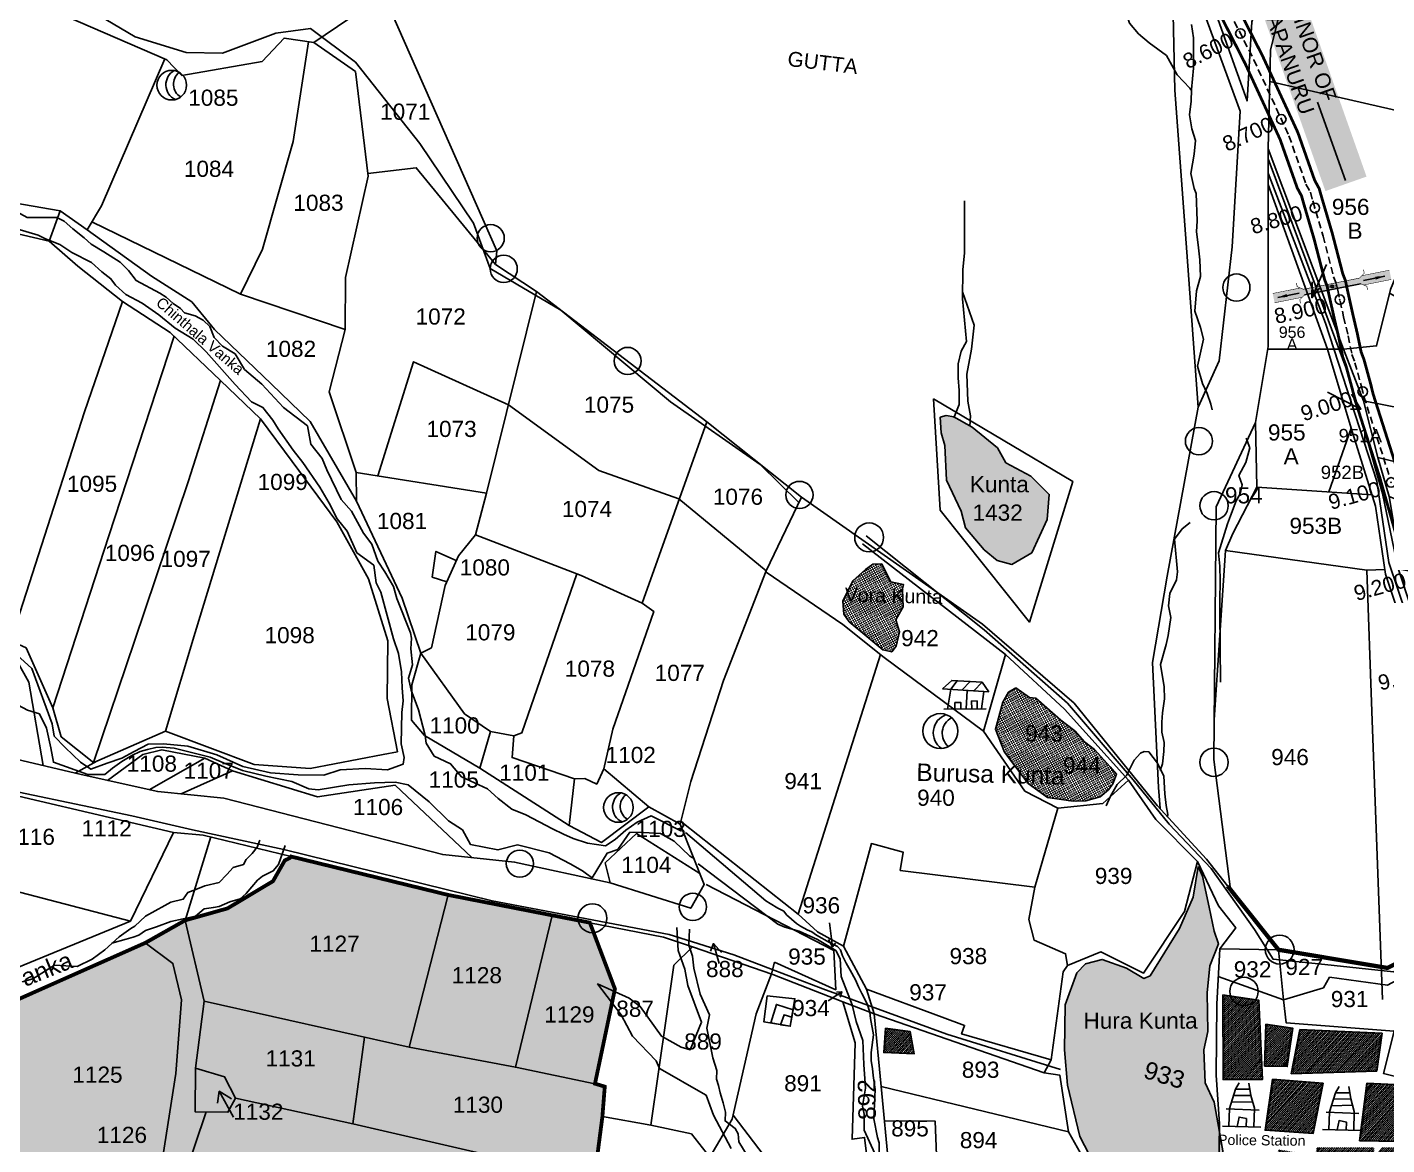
# Model space of a CAD drawing. Header units: millimetres. Extents: x 191342 to 235284, y 1600297 to 1616674.
# Drawn here: x 196404 to 197835, y 1608904 to 1610080 of the extents above; entities that cross this region are included whole.
import ezdxf
from ezdxf.enums import TextEntityAlignment as Align

# ---------------------------------------------------------------- set-up
doc = ezdxf.new("R2010")
doc.units = ezdxf.units.MM
doc.header["$LTSCALE"] = 15
doc.header["$PDMODE"] = 32
doc.header["$PDSIZE"] = 10
doc.linetypes.add('ACAD_ISO02W100', pattern=[15, 12, -3])
doc.linetypes.add('HIDDEN2', pattern=[0.1875, 0.125, -0.0625])
for name, color, linetype in [('BOUNDRY STONES', 240, 'Continuous'), ('CANAL1', 7, 'Continuous'), ('CS', 134, 'Continuous'), ('CSMark', 72, 'Continuous'), ('PAPER SIZE', 5, 'Continuous'), ('PLOTS', 7, 'Continuous'), ('PLOTS NO', 7, 'Continuous'), ('REMARK', 6, 'Continuous'), ('ROADS', 1, 'Continuous'), ('STREAMS', 4, 'Continuous'), ('STRUCTURE', 5, 'Continuous'), ('VILLAGE', 7, 'Continuous'), ('VILLAGE BOUNDRY', 5, 'Continuous'), ('wells', 7, 'Continuous'), ('WUA-10', 3, 'Continuous')]:
    doc.layers.add(name, color=color, linetype=linetype)
doc.styles.add('FONT2', font='Times New Roman')
doc.styles.get("Standard").update_dxf_attribs({"font": 'arial.ttf'})
doc.dimstyles.get("Standard").update_dxf_attribs({"dimtxt": 0.18, "dimasz": 0.18, "dimexe": 0.18, "dimexo": 0.0625, "dimgap": 0.09, "dimtad": 0, "dimtih": 1, "dimtoh": 1, "dimdec": 4, "dimzin": 0, "dimdsep": 46, "dimtxsty": 'Standard', "dimcen": 0.09, "dimadec": 0, "dimazin": 0, "dimtfac": 1, "dimtdec": 4, "dimtofl": 0, "dimtmove": 0, "dimatfit": 3, "dimfxl": 1, "dimtolj": 1, "dimtzin": 0, "dimarcsym": 0})
pattern_1 = [(343.3208545, (164753.1888, 1614645.4132), (1.93538719, 1.04300749), [1.55460416, -1.55460416])]
pattern_2 = [(47.627391, (153890.0272, 1592848.3399), (-1.09018614, 0.99452142), [])]

# ---------------------------------------------------------------- blocks, each defined once
blk = doc.blocks.new('SLB')
at = {"layer": 'STRUCTURE'}
h = blk.add_hatch(dxfattribs=at)
h.set_pattern_fill('DOTS', color=6, scale=20, angle=320.3722, style=0)
h.set_pattern_definition([(320.372247934, (-159.4327, -72.9564), (1.2786241598, 0.5641323054), [0, -1.25])])
h.paths.add_polyline_path([(769699.5, 1706871.1), (769699.5, 1706861.1), (769729.1, 1706861.1), (769732.1, 1706863.1), (769792.1, 1706863.1), (769795.1, 1706861.1), (769824.7, 1706861.1), (769824.7, 1706871.1), (769795.1, 1706871.1), (769792.1, 1706869.1), (769732.1, 1706869.1), (769729.1, 1706871.1)])
at = {"layer": 'STRUCTURE', "color": 6, "const_width": 0.628}
for points in [[(769726.1, 1706877.1), (769726.1, 1706873.1), (769732.1, 1706869.1), (769792.1, 1706869.1), (769798.1, 1706873.1), (769798.1, 1706877.1)], [(769726.1, 1706855.1), (769726.1, 1706859.1), (769732.1, 1706863.1), (769792.1, 1706863.1), (769798.1, 1706859.1), (769798.1, 1706855.1)]]:
    blk.add_lwpolyline(points, dxfattribs=at)
at = {"layer": 'STRUCTURE', "color": 6, "linetype": 'ACAD_ISO02W100', "ltscale": 0.5, "const_width": 0.5}
for points in [[(769699.5, 1706871.1), (769729.1, 1706871.1)], [(769699.5, 1706861.1), (769729.1, 1706861.1)], [(769795.1, 1706871.1), (769824.7, 1706871.1)], [(769795.1, 1706861.1), (769824.7, 1706861.1)]]:
    blk.add_lwpolyline(points, dxfattribs=at)
at = {"layer": 'STRUCTURE', "color": 6}
blk.add_lwpolyline([(769732.1, 1706863.1), (769792.1, 1706863.1)], dxfattribs=at)
blk.add_lwpolyline([(769732.1, 1706863.1), (769792.1, 1706863.1)], dxfattribs=at)
at = {"layer": 'STRUCTURE', "color": 0}
blk.add_circle((769762.1, 1706866.1), 1.24, dxfattribs=at)
for points in [[(769703.8, 1706866), (769726.7, 1706866)], [(769818.6, 1706865.8), (769795.7, 1706865.8)]]:
    blk.add_leader(points, dimstyle='Standard', override={"dimasz": 10, "dimgap": 0.09, "dimtad": 0}, dxfattribs=at)

msp = doc.modelspace()

# ---------------------------------------------------------------- hatches: boundary and pattern name
at = {"layer": 'PLOTS NO', "true_color": 0x58ba48}
h = msp.add_hatch(dxfattribs=at)
h.set_pattern_fill('ANSI31', color=85)
h.set_pattern_definition([(45, (0, 0), (-0.088388347648, 0.088388347648), [])])
h.paths.add_polyline_path([(194873.1, 1608198.9), (194941.2, 1608429.2), (195009.1, 1608447.1), (195040.6, 1608472.2), (195097.8, 1608547.1), (195166, 1608588), (195325.9, 1608627.5), (195379.8, 1608652.8), (195387.5, 1608653.6), (195468.5, 1608657), (195489, 1608662.4), (195496.8, 1608681.6), (195558.8, 1608682.9), (195581.3, 1608709.6), (195622.9, 1608710.1), (195676.1, 1608702.7), (195727.4, 1608680.7), (195751.7, 1608676.9), (195766.7, 1608736.4), (195832.4, 1608727.1), (195861.7, 1608861.3), (195987.4, 1608881.3), (196073.1, 1608923.4), (196102.7, 1608923.1), (196183.5, 1608970.5), (196188.3, 1608980.3), (196280.9, 1609013.8), (196373.5, 1609047.2), (196451, 1609081.7), (196528.5, 1609116.1), (196570.4, 1609139.8), (196615, 1609152.4), (196662.8, 1609181), (196675.3, 1609202.9), (196680.7, 1609205.5), (196681.8, 1609207), (196847, 1609166.6), (196956.7, 1609145.1), (196996.2, 1609137.4), (197022.6, 1609067.6), (197012.1, 1609017.7), (197001.6, 1608967.9), (197011.9, 1608964.8), (197009.4, 1608933.2), (197000.8, 1608866.9), (196988, 1608768.4), (196986.9, 1608733.5), (196986.1, 1608710.9), (196963.5, 1608620.8), (196958.1, 1608599.6), (196899.8, 1608609.7), (196785.5, 1608629.4), (196768.5, 1608632.9), (196559.4, 1608675.4), (196515.4, 1608684.3), (196451, 1608593.2), (196432.7, 1608602), (196267.6, 1608643.4), (196244.3, 1608649.8), (196128, 1608678.8), (196107.4, 1608672.8), (196073.7, 1608670.5), (196051.7, 1608668.3), (195992.5, 1608668.3), (195928.8, 1608658), (195887, 1608605.8), (195871.7, 1608579.8), (195832.7, 1608575.3), (195822.8, 1608578), (195797.7, 1608492.4), (195785.8, 1608439.5), (195691.8, 1608460.1), (195684.4, 1608432.8), (195687.5, 1608426.7), (195698.3, 1608424.2), (195790.7, 1608402.6), (195813, 1608397.4), (195886.1, 1608379), (195937, 1608366.2), (195969, 1608357.6), (196050, 1608336), (196163, 1608305.8), (196220.3, 1608289.8), (196246.8, 1608416.2), (196317.9, 1608406), (196381, 1608395.2), (196484.2, 1608375.3), (196529.1, 1608366.8), (196720, 1608330.9), (196735, 1608320.1), (196663.8, 1608260.9), (196601, 1608217.9), (196556.8, 1608192.6), (196476.6, 1608178.2), (196439.4, 1608175.1), (196346.7, 1608110.6), (196277.5, 1608054.9), (196254.1, 1608030.6), (196196.1, 1608005), (196128.3, 1607974.1), (196105.2, 1607942.6), (195990.4, 1607871.9), (195909.9, 1607827.9), (195778.6, 1607741.5), (195689.4, 1607694.1), (195586.3, 1607640.1), (195545.1, 1607619), (195539.7, 1607651.4), (195445.1, 1607678.2), (195438.6, 1607658.7), (195426.5, 1607661.7), (195451.7, 1607808), (195368.1, 1607831.7), (195352.2, 1607806.5), (195300.1, 1607826.1), (195249.5, 1607841.9), (195318.5, 1608081.7), (195300.6, 1608086.5), (195254.6, 1608099.1), (195247.5, 1608100.8), (195186.9, 1608113.1), (195153.7, 1608121.9), (195046.2, 1608152.7), (194947.6, 1608179.9), (194932.7, 1608183.5), (194902.6, 1608191.6)])
at = {"layer": 'VILLAGE'}
h = msp.add_hatch(dxfattribs=at)
h.set_pattern_fill('ANSI31', color=30, scale=11.805297, angle=2.6274)
h.set_pattern_definition(pattern_2)
h.paths.add_polyline_path([(197717.2, 1608778.7), (197778.5, 1608777.5), (197782.5, 1608759.6), (197779.8, 1608744.3), (197747.3, 1608750.3), (197740.4, 1608725.5), (197723.1, 1608727), (197724, 1608737.1), (197697, 1608745), (197693.5, 1608746.6), (197696.2, 1608756.5), (197712.8, 1608755.4)])
h.paths.add_polyline_path([(197725.7, 1608835.5), (197779.6, 1608830.7), (197779.2, 1608784.8), (197718.6, 1608785.3)])
h.paths.add_polyline_path([(197788, 1608781.2), (197821.5, 1608778.2), (197821.3, 1608900.9), (197760.6, 1608900.7), (197759.6, 1608852.9), (197793, 1608852.3), (197792.5, 1608827.2)])
h.paths.add_polyline_path([(197828, 1608854.9), (197888.2, 1608855.8), (197890.8, 1608802.8), (197910.2, 1608799.9), (197907.8, 1608769.8), (197830.5, 1608776.1), (197828.7, 1608828.4)])
h.paths.add_polyline_path([(197816.7, 1608685.4), (197864, 1608669), (197907, 1608665.9), (197910.2, 1608680.3), (197877.9, 1608685.7), (197880.5, 1608708), (197825.2, 1608718.9)])
h.paths.add_polyline_path([(197894.7, 1608729.4), (197951.8, 1608716.2), (197939.3, 1608701.1), (197888.7, 1608710)])
h.paths.add_polyline_path([(197826.3, 1608772.4), (197818.1, 1608732.2), (197875.9, 1608721.6), (197880.5, 1608735.9), (197895.5, 1608741), (197897.4, 1608735.5), (197907.4, 1608734.7), (197909.7, 1608763.1)])
h.paths.add_polyline_path([(197787.2, 1608744), (197815.2, 1608738.7), (197822.3, 1608771.2), (197792.3, 1608774.8)])
h.paths.add_polyline_path([(197787.9, 1608738.5), (197818.8, 1608728.6), (197807.7, 1608695.3), (197779.9, 1608704.1)])
h.paths.add_polyline_path([(197682.9, 1608840.9), (197673.3, 1608808), (197685.1, 1608804.7), (197676.5, 1608772.6), (197702.2, 1608764.9), (197716.5, 1608838.3)])
h.paths.add_polyline_path([(197719.5, 1608856.5), (197753.7, 1608850.7), (197753.5, 1608893.1), (197720.7, 1608898.5)])
h.paths.add_polyline_path([(197714.3, 1608972.6), (197767.6, 1608968.4), (197757.1, 1608915.4), (197706.5, 1608918.9)])
h.paths.add_polyline_path([(197829.1, 1608900.9), (197889.1, 1608900.1), (197890.8, 1608862.7), (197831.9, 1608862.7), (197825.9, 1608897.6)])
h.paths.add_polyline_path([(197878.2, 1608955.1), (197908.7, 1608952.7), (197904.9, 1608936.7), (197931.4, 1608918.6), (197944.6, 1608909.5), (197944.1, 1608859.5), (197901.8, 1608861), (197901.7, 1608874.7), (197896.1, 1608886.9), (197894.8, 1608909.2), (197876.4, 1608904.5)])
h.paths.add_polyline_path([(197813.5, 1608968.6), (197872.6, 1608965.7), (197867.1, 1608906.6), (197805.9, 1608907.9)])
h.paths.add_polyline_path([(197743.3, 1609025.1), (197829.7, 1609021), (197824, 1608981.2), (197734.1, 1608978.3)])
h.paths.add_polyline_path([(197707.2, 1609030.7), (197735.6, 1609026.5), (197729.9, 1608985.9), (197706.1, 1608986.5)])
h.paths.add_polyline_path([(197662.1, 1609061.5), (197700, 1609055.8), (197703.8, 1608972.3), (197662.4, 1608972.2)])
h = msp.add_hatch(dxfattribs=at)
h.set_pattern_fill('ANSI31', color=30, scale=11.805297, angle=2.6274)
h.set_pattern_definition(pattern_2)
h.paths.add_polyline_path([(197307.2, 1609026.3), (197333.2, 1609022.8), (197337.3, 1608999.3), (197305.4, 1609000.6)])
at = {"layer": 'wells'}
h = msp.add_hatch(dxfattribs=at)
h.set_pattern_fill('DASH', color=4, scale=10.562849, angle=-6.7368)
h.set_pattern_definition([(353.2632423, (165077.4911, 1611703.874), (1.466128014, 1.156351674), [1.32035612, -1.32035612])])
h.paths.add_polyline_path([(197379.2, 1609669.7), (197398.4, 1609658.8), (197424.9, 1609637), (197433.8, 1609621.4), (197460.2, 1609607.2), (197479.5, 1609588.1), (197477.4, 1609561.7), (197461.1, 1609526.6), (197440.3, 1609514.5), (197424.8, 1609518.7), (197411.2, 1609529.7), (197391.4, 1609552.8), (197386.9, 1609570.6), (197371.3, 1609603), (197369.8, 1609639.5), (197365.8, 1609653.1), (197364.9, 1609669.4), (197371, 1609671.1)])
h = msp.add_hatch(dxfattribs=at)
h.set_pattern_fill('DASH', color=4, scale=12.436833, angle=-16.6791)
h.set_pattern_definition(pattern_1)
h.paths.add_polyline_path([(197303.3, 1609515.1), (197307.7, 1609506.3), (197312.8, 1609496), (197326.2, 1609493.2), (197325.2, 1609488.6), (197325.6, 1609478.4), (197325.9, 1609469.9), (197319.9, 1609459.3), (197318, 1609456), (197322, 1609443.5), (197318.4, 1609428.4), (197313.8, 1609422.3), (197304.5, 1609424.6), (197287.6, 1609438.6), (197268.9, 1609454.1), (197263.5, 1609462.2), (197262.5, 1609475.9), (197273, 1609497.3), (197286.2, 1609509.1), (197294, 1609514.7)])
h = msp.add_hatch(dxfattribs=at)
h.set_pattern_fill('DASH', color=4, scale=12.436833, angle=-16.6791)
h.set_pattern_definition(pattern_1)
h.paths.add_polyline_path([(197444.3, 1609384.7), (197458.6, 1609374.4), (197465.4, 1609373.7), (197476.9, 1609363.5), (197491.6, 1609350.4), (197506.3, 1609339.2), (197516.5, 1609327.8), (197527, 1609319.7), (197543.7, 1609301.3), (197550.1, 1609293.8), (197546.5, 1609283.4), (197541.8, 1609277.1), (197532.9, 1609269.9), (197518.1, 1609265.7), (197504.5, 1609265.1), (197487.5, 1609267.6), (197477.8, 1609269.1), (197457.3, 1609283.9), (197442.2, 1609303.9), (197432.4, 1609316.8), (197422.9, 1609341.2), (197430.6, 1609369.4), (197436.8, 1609380)])
h = msp.add_hatch(dxfattribs=at)
h.set_pattern_fill('DASH', color=4, scale=12.436833, angle=-16.6791)
h.set_pattern_definition(pattern_1)
h.paths.add_polyline_path([(197636.3, 1609196.6), (197640.7, 1609186.4), (197647.7, 1609153.8), (197653.1, 1609128.5), (197657.5, 1609115.2), (197648.4, 1609092.1), (197645.7, 1609063.7), (197646.2, 1609022.8), (197642.3, 1609003.4), (197643.6, 1608968.9), (197652.9, 1608948.5), (197664.1, 1608885.3), (197667.4, 1608866.4), (197646.6, 1608854.4), (197610.6, 1608859.3), (197558.7, 1608866.4), (197530.9, 1608875.2), (197511.6, 1608912.3), (197498.7, 1608966.3), (197495.7, 1609003.4), (197496.4, 1609051), (197508.6, 1609084.5), (197517.7, 1609093.9), (197535.2, 1609098.7), (197560.9, 1609089.5), (197579.1, 1609078.7), (197585.5, 1609081.4), (197616.7, 1609131.2), (197631, 1609164.3)])

# ---------------------------------------------------------------- linework, layer by layer
at = {"layer": 'BOUNDRY STONES', "color": 1}
for centre, radius in [((196891.9, 1609857.8), 14.3), ((196905.6, 1609825.6), 14.3), ((197676.4, 1609805.9), 14.3), ((197036, 1609728.6), 14.3), ((197637, 1609644.2), 14.3), ((197216.7, 1609587.6), 14.3), ((197652.9, 1609576.2), 14.9), ((197290, 1609542.9), 15.2), ((197652.8, 1609306.2), 14.9), ((196922.6, 1609199.5), 14.3), ((197104.6, 1609154), 14.3), ((196998.9, 1609142), 15.2), ((197721.9, 1609109), 15.2), ((197684.4, 1609065), 14.9)]:
    msp.add_circle(centre, radius, dxfattribs=at)
at = {"layer": 'CANAL1', "color": 200, "const_width": 3}
for points in [[(197672.9, 1610110.4), (197703.7, 1610050.1), (197741, 1609969.2), (197758.7, 1609918.8), (197763.5, 1609910), (197766.4, 1609899.8), (197777.3, 1609862.8), (197788.3, 1609820.4), (197791.1, 1609813.2), (197792.8, 1609805.1), (197799, 1609777.2), (197803.7, 1609757.1), (197807.6, 1609738.1), (197810.7, 1609729.8), (197817.7, 1609704.2), (197820.2, 1609693.9), (197846.3, 1609611.9)], [(197654.9, 1610101.8), (197685.7, 1610041.4), (197722.4, 1609961.7), (197740.4, 1609910.7), (197744.9, 1609902.4), (197747.2, 1609894.2), (197758, 1609857.4), (197769.2, 1609814.2), (197771.8, 1609807.5), (197773.2, 1609800.9), (197779.5, 1609772.7), (197784.2, 1609752.8), (197788.3, 1609732.5), (197791.6, 1609723.7), (197798.3, 1609699.2), (197800.9, 1609688.5), (197827.2, 1609606.1), (197849.5, 1609527.4)]]:
    msp.add_lwpolyline(points, dxfattribs=at)
at = {"layer": 'CANAL1', "color": 1, "linetype": 'HIDDEN2', "ltscale": 4}
msp.add_lwpolyline([(197663.9, 1610106.1), (197694.7, 1610045.7), (197731.7, 1609965.5), (197749.6, 1609914.8), (197754.2, 1609906.2), (197756.8, 1609897), (197767.7, 1609860.1), (197778.7, 1609817.3), (197781.5, 1609810.3), (197783, 1609803), (197789.2, 1609775), (197793.9, 1609755), (197798, 1609735.3), (197801.1, 1609726.8), (197808, 1609701.7), (197810.5, 1609691.2), (197836.8, 1609609)], dxfattribs=at)
at = {"layer": 'CS', "color": 2}
for p in [(197680.6, 1610073.3), (197723.6, 1609983), (197758.9, 1609889.7), (197785.2, 1609793.2), (197809.3, 1609696.3), (197839.1, 1609600.8)]:
    msp.add_point(p, dxfattribs=at)
at = {"layer": 'PLOTS'}
for points in [[(197670.3, 1609172.4), (197652.6, 1609309.1), (197655, 1609575.2), (197696.5, 1609664), (197709.7, 1609743.7), (197709.8, 1609951.9), (197712.3, 1610055.6), (197738.6, 1610162.9), (197754.9, 1610215.9), (197796.4, 1610326.8), (197829.5, 1610407.9), (197878.9, 1610498.1), (197927.1, 1610594.2)], [(196330, 1610219.9), (196385.3, 1610170.4), (196444.8, 1610091.4), (196551.1, 1610045.6), (196566.9, 1610029.2), (196651.3, 1610043.9), (196674.6, 1610068.5), (196705.7, 1610063.8), (196779.3, 1610114), (196763, 1610234.3), (196774.8, 1610384.6)], [(196779.3, 1610114), (196898.2, 1609844.5), (196897.1, 1609830.2), (196813.5, 1609932), (196762.6, 1609925.8)], [(196472.2, 1609874.9), (196628.7, 1609799), (196651.7, 1609846.4), (196684, 1609959.5), (196700.1, 1610064.6)], [(196705.7, 1610063.8), (196749.5, 1610033.2), (196762.9, 1609923.2), (196739.3, 1609816.3), (196738.9, 1609761.9), (196628.7, 1609799)], [(196439, 1609886.8), (196467.3, 1609866.5), (196482.3, 1609892), (196548.9, 1610046.5)], [(197711.5, 1610022.8), (197910.9, 1609977.1), (197902.3, 1609959.4), (197838.5, 1609803.7), (197823.9, 1609744.4), (197789, 1609741), (197709.8, 1609951.9)], [(196200.6, 1609968.6), (196277, 1609944.2), (196314.9, 1609908.1), (196439, 1609886.8), (196427.5, 1609854.8), (196356.7, 1609871.3), (196299.6, 1609874.8), (196153.4, 1609917.2), (196037.2, 1609978.4)], [(197709.8, 1609914.2), (197772.3, 1609741.2), (197789, 1609741)], [(196467.3, 1609866.5), (196535.2, 1609817.9), (196577.6, 1609790.8), (196601.4, 1609761.8), (196661, 1609704.5), (196702, 1609665), (196750.8, 1609581.2), (196798.7, 1609478.8), (196818.4, 1609420.9), (196809, 1609387.7), (196808.4, 1609350.5), (196822.2, 1609334.5), (196880.6, 1609300.1), (196974.4, 1609239.5), (197008.6, 1609221.8), (197058.4, 1609259.2), (197091.2, 1609241.1)], [(196454.9, 1609294.8), (196477.6, 1609307.3), (196549.9, 1609339), (196642.9, 1609304), (196701.9, 1609299.5), (196778.9, 1609314.4), (196793.8, 1609317.3), (196782.9, 1609373.5), (196783.5, 1609434.2), (196763.3, 1609499.2), (196730, 1609559.3), (196683.1, 1609622.7), (196649.8, 1609667.8), (196607.6, 1609708), (196554.8, 1609758.5), (196504.7, 1609791.3), (196457.7, 1609828.4), (196427.5, 1609854.8)], [(196897.1, 1609830.2), (196940.2, 1609801.7), (197119.4, 1609664.5), (197218.7, 1609585.3)], [(196750.2, 1609611.3), (196887.6, 1609589.3), (196940.2, 1609801.7)], [(197789, 1609741), (197810.2, 1609686.6), (197997.4, 1609649.9), (198005.4, 1609695.6), (197952.9, 1609717.1), (197954.1, 1609735.2), (197837.6, 1609800.1)], [(196387, 1609434.2), (196464.4, 1609675), (196504.7, 1609791.3)], [(196558.8, 1609754.7), (196490, 1609544.5), (196431.1, 1609363.5)], [(196750.8, 1609581.2), (196750.2, 1609611.3), (196722, 1609696.2), (196738.9, 1609761.9)], [(197709.7, 1609741), (197772.3, 1609741.2)], [(197772.3, 1609741.2), (197797.1, 1609657.8), (197822.7, 1609575.7), (197833.3, 1609504.2), (197875.5, 1609378.5), (197929.9, 1609216.6), (197964.1, 1609136.8)], [(196773.2, 1609607.6), (196810.6, 1609727.7), (196910.6, 1609682.4), (197005.8, 1609613.3), (197089.8, 1609583.6), (197181.6, 1609507.6)], [(196474.1, 1609305.8), (196517.2, 1609433.8), (196573.6, 1609601.5), (196607.6, 1609708)], [(197357.9, 1609688.8), (197504.2, 1609601.8), (197458.9, 1609453.7), (197364.8, 1609571.4), (197357.9, 1609688.8)], [(197810.2, 1609686.6), (197825.3, 1609627), (197984, 1609588.4)], [(196649.8, 1609667.8), (196581, 1609442.9), (196549.9, 1609339)], [(197119.4, 1609664.5), (197051.2, 1609473.7), (196987, 1609502.8), (196876, 1609545.6), (196887.6, 1609589.3)], [(197664.8, 1609529.1), (197672.8, 1609547.1), (197697.8, 1609595.9), (197696.5, 1609664)], [(197773.8, 1609590.7), (197797.1, 1609657.8)], [(197825.3, 1609627), (197837, 1609585.8), (197845.8, 1609582.3), (197843.9, 1609569.7), (197978.6, 1609542.8), (197961.6, 1609491.3), (197932.1, 1609493.5), (197850.1, 1609509), (197837, 1609585.8)], [(196421, 1609302.8), (196405.9, 1609390.7), (196394, 1609412), (196340.2, 1609437.8), (196301.4, 1609491.3), (196262.6, 1609517.7), (196260.4, 1609531.9), (196234.6, 1609540), (196219.8, 1609531.2), (196167.9, 1609565.6), (196166.8, 1609610), (196182.2, 1609562.7), (196270.7, 1609542.5), (196272.2, 1609521.9), (196327.1, 1609503.6), (196353.6, 1609451.1), (196387, 1609434.2), (196403.1, 1609426.8), (196431.1, 1609363.5), (196440.1, 1609333), (196474.4, 1609305.6)], [(197697.8, 1609595.9), (197819, 1609587.6)], [(196380.8, 1609312.4), (196461.1, 1609293.3), (196541.6, 1609275.3), (196611, 1609268.6), (196841.4, 1609209.1), (196917.1, 1609201.1), (197017.4, 1609179.3), (197102.4, 1609152.6), (197116.5, 1609177.6), (197091.2, 1609241.1), (197102.6, 1609286.1), (197136.8, 1609392.4), (197181.6, 1609507.6), (197218.7, 1609585.3), (197218.7, 1609585.3), (197409.3, 1609451.6), (197505.7, 1609368.4), (197593.2, 1609260.6), (197645.1, 1609204.3), (197667.1, 1609176)], [(196818.4, 1609420.9), (196829.6, 1609426.7), (196843.9, 1609492.1), (196857.9, 1609523.6), (196876, 1609545.6)], [(197181.6, 1609506.2), (197262.3, 1609451.2), (197306, 1609416.5), (197410.5, 1609338.8), (197433.5, 1609419.8), (197283.2, 1609536)], [(196845.7, 1609496.2), (196830.4, 1609501.1), (196834.3, 1609528.1), (196855.7, 1609518.6)], [(197813.6, 1609508.5), (197664.8, 1609529.1), (197652.9, 1609350.9)], [(197830.1, 1609056.6), (197819, 1609359.7), (197813.6, 1609508.5), (197832.5, 1609509.2)], [(196916.4, 1609334.2), (196924.6, 1609337.1), (196982.4, 1609504.6)], [(197011, 1609299.2), (197020.4, 1609341), (197063.6, 1609464.8), (197051.2, 1609473.7)], [(196818.4, 1609420.9), (196864.2, 1609357.3), (196891.7, 1609338.7), (196880.6, 1609300.1)], [(197301.9, 1609419.8), (197215.4, 1609146.4), (197094.7, 1609241.8)], [(197433.5, 1609419.8), (197495.4, 1609362.1), (197563, 1609287.5), (197535.8, 1609262.9), (197488.4, 1609258), (197453.9, 1609275.7), (197410.5, 1609338.8)], [(197295.4, 1609041.3), (197262.2, 1609054.2), (197188.8, 1609082.9), (197104.2, 1609111.8), (197073.6, 1609122.2), (196956.7, 1609145.1), (196847, 1609166.6), (196681.8, 1609207), (196589.3, 1609229.6), (196558.1, 1609232.2), (196327.6, 1609286.2), (196247.2, 1609299.8), (196162.7, 1609319.7), (196020.3, 1609353.2), (195933.8, 1609375.2), (195854.1, 1609391.3)], [(196891.7, 1609338.7), (196916.4, 1609334.2), (196914.4, 1609311.2), (196979.9, 1609288.8), (196974.4, 1609239.5)], [(196488.7, 1609287.1), (196525.8, 1609314.3), (196545.8, 1609319.3), (196591, 1609310.5)], [(196532.5, 1609277.3), (196591, 1609310.5), (196620.3, 1609297.1)], [(196566.2, 1609272.9), (196620.3, 1609297.1), (196709.6, 1609269.7), (196791.3, 1609282.2), (196872.1, 1609205.9)], [(196979.9, 1609288.8), (196990.9, 1609289.3), (197003.4, 1609283.3), (197011, 1609299.2), (197058.4, 1609259.2)], [(197563, 1609287.5), (197591.6, 1609246), (197635.4, 1609201.9), (197621.8, 1609149.3), (197578.7, 1609084.4), (197533.6, 1609106.6), (197498.7, 1609092.2), (197496.7, 1609104.6), (197463.7, 1609118.8), (197458, 1609140.7), (197464.2, 1609174.7), (197488.4, 1609258)], [(196597.4, 1609227.6), (196570.4, 1609139.8), (196528.5, 1609116.1), (196373.5, 1609047.2), (196188.3, 1608980.3), (196183.5, 1608970.5), (196103.2, 1608922.6), (195894.2, 1608953.7), (195745.9, 1608869.4)], [(196257.6, 1609205.5), (196512.8, 1609139), (196558.1, 1609232.2)], [(197017.4, 1609179.3), (197012.3, 1609200.2), (197045.3, 1609231.4), (197111.9, 1609189)], [(197215.4, 1609146.4), (197235.7, 1609127.6), (197263.2, 1609112.6), (197292.5, 1609220.6), (197325.7, 1609211.6), (197322.8, 1609192.4), (197464.2, 1609174.7)], [(197726, 1609056.3), (197767.9, 1609068.8), (197774.4, 1609079.9), (197835.2, 1609071.6), (197874, 1609092.2), (197975, 1609150), (197989.7, 1609150.8), (198046.4, 1609174.9), (198113.5, 1609203.3), (198207.9, 1609229.9)], [(197499.6, 1608917.1), (197518.6, 1608883.4), (197515.3, 1608876.5), (197532.3, 1608864.4), (197579.1, 1608853), (197617.9, 1608850.1), (197657.7, 1608849.7), (197658.5, 1608925.7), (197655.2, 1608976.8), (197655.7, 1609051.7), (197659, 1609109.8), (197675.7, 1609131.8), (197657.5, 1609155.2), (197635.4, 1609201.9)], [(196570.4, 1609139.8), (196590.5, 1609054.8), (196806, 1609006.4), (196847, 1609166.6)], [(197190.6, 1609095.7), (197254.9, 1609066.8), (197252.8, 1609108.2), (197118.5, 1609177.6)], [(195759.7, 1608922), (195895.2, 1608967.2), (196072.4, 1608938.8), (196106.5, 1608956.2), (196196.2, 1609010.7), (196320.1, 1609063.1), (196373.2, 1609081.7), (196512.8, 1609139)], [(196806, 1609006.4), (196917.9, 1608985.2), (196956.7, 1609145.1)], [(196996.2, 1609137.4), (197022.6, 1609067.6), (197001.6, 1608967.9), (196917.9, 1608985.2)], [(196451, 1608593.2), (196500.1, 1608706.8), (196523.2, 1608760.3), (196538.4, 1608837.3), (196560.8, 1608978.5), (196566.7, 1609056.2), (196557.5, 1609094.5), (196528.5, 1609116.1)], [(197001.6, 1608967.9), (197011.9, 1608964.8), (197009.4, 1608933.2), (197060.4, 1608924.4), (197084.6, 1609092.6), (197104.2, 1609111.8)], [(197263.2, 1609112.6), (197287.2, 1609067.3), (197367, 1609037.9), (197390.5, 1609029.2), (197387.2, 1609020.3), (197481.5, 1608992.9), (197494.1, 1609085.8), (197498.7, 1609092.2)], [(197659, 1609109.8), (197720.6, 1609108.9), (197726, 1609056.3), (197657.3, 1609080.7)], [(197060.4, 1608924.4), (197103, 1608915.2), (197122.6, 1608890.4), (197145.9, 1608930.5), (197171, 1609041.6), (197187.4, 1609083.4), (197190.6, 1609095.7)], [(197481.5, 1608992.9), (197474.3, 1608979.3), (197295.4, 1609041.3), (197287.2, 1609067.3)], [(196590.5, 1609054.8), (196581.4, 1608984.2), (196580.9, 1608938.3), (196615.4, 1608937.9), (196623.5, 1608952.5), (196611.9, 1608975.1), (196581.4, 1608984.2)], [(197262.2, 1609054.2), (197275.3, 1609010.8), (197272, 1608909.4), (197285.3, 1608911.3), (197294.4, 1608837.4), (197312.1, 1608839.6), (197310.8, 1608880.2), (197302.8, 1608965)], [(197726, 1609056.3), (197728.6, 1609032.1), (197842.3, 1609023.1)], [(197904.9, 1608964.5), (197868, 1608969.5), (197831.3, 1608978.5), (197842.3, 1609023.1), (197856.6, 1609050.1)], [(197474.3, 1608979.3), (197490.5, 1608976.9), (197499.6, 1608917.1), (197302.8, 1608965), (197295.4, 1609041.3)], [(197000.8, 1608866.9), (196747, 1608925.5), (196759, 1609017)], [(196623.5, 1608952.5), (196747, 1608925.5)], [(196592.4, 1608938.1), (196556.5, 1608830.8), (196814.4, 1608773.8), (196986.9, 1608733.5), (196988, 1608768.4)], [(197146.8, 1608934.7), (197195.4, 1608871.1), (197293.3, 1608830.6), (197294.4, 1608837.4)], [(197230.9, 1608698.4), (196988, 1608768.4), (197009.4, 1608933.2)], [(197306.2, 1608928.8), (197359.6, 1608928.3), (197361.7, 1608874.9), (197311, 1608873.3)]]:
    msp.add_lwpolyline(points, dxfattribs=at)
at = {"layer": 'PLOTS NO'}
for points in [[(197755.8, 1609795.1), (197771.2, 1609830.3)], [(197756, 1609811.8), (197755.8, 1609795.1), (197763.7, 1609805.3)], [(197807.4, 1609677.9), (197772.4, 1609695.9)], [(197796.4, 1609677.9), (197807.4, 1609677.9), (197797.6, 1609693.8)], [(197251.4, 1609111.8), (197248.3, 1609137.3)], [(197123, 1609107.4), (197126.2, 1609115.4), (197134.6, 1609105.9)], [(197126.2, 1609115.4), (197132.3, 1609094.4)], [(197247.3, 1609119.6), (197251.4, 1609111.8), (197254.6, 1609115.9)], [(197261.4, 1609064.5), (197246.8, 1609055.1)], [(197255.8, 1609064.3), (197261.4, 1609064.5), (197259.6, 1609058.8)], [(196604.5, 1608947.5), (196606.3, 1608959.9), (196619.3, 1608951.9)], [(196606.3, 1608959.9), (196621.3, 1608932.6)]]:
    msp.add_lwpolyline(points, dxfattribs=at)
at = {"layer": 'ROADS', "color": 1}
for points in [[(197216, 1609579.8), (197175.5, 1609619.7), (197081.1, 1609685.5), (196965.8, 1609782.1), (196891.2, 1609826.1), (196873.7, 1609873.6), (196817.5, 1609957.5), (196749.7, 1610043.1), (196702.2, 1610078.5), (196666, 1610073.6), (196609.8, 1610052.5), (196571.5, 1610053.3), (196517.8, 1610069.8), (196471.5, 1610097.1), (196428.4, 1610159.5), (196391.4, 1610226.8), (196361.5, 1610260.4), (196285.7, 1610317), (196234.9, 1610333.2), (196173.1, 1610369.7), (196117.6, 1610394.8), (195945.9, 1610441.1), (195905.7, 1610448)], [(197577.6, 1610297.9), (197614.4, 1610191.9), (197647.2, 1610116.4), (197687.7, 1610002.3), (197692.7, 1610085.6), (197727.6, 1610202.8), (197700.1, 1610241), (197643.7, 1610287.5), (197545.6, 1610381)], [(197568.1, 1610300.8), (197601.7, 1610195.9), (197642.1, 1610095.8), (197680.3, 1609991.7), (197671.8, 1609848.9), (197658.1, 1609728.8), (197636.1, 1609679.9), (197603.7, 1609502.1), (197588.1, 1609411.3), (197594.5, 1609279.7), (197596.1, 1609257.5)], [(197636.1, 1609679.9), (197624.1, 1609843), (197611.7, 1610013.5), (197609.8, 1610093.2), (197584.9, 1610248.4)]]:
    msp.add_lwpolyline(points, dxfattribs=at)
at = {"layer": 'ROADS'}
for points in [[(197709.8, 1609941.2), (197761.3, 1609803.2), (197795.2, 1609712.1), (197830.2, 1609589), (197846.1, 1609511.3), (197889.7, 1609379.6), (197933.3, 1609247.9), (197970.7, 1609139.6)], [(197968.8, 1609138.8), (197912.5, 1609291.9), (197836.9, 1609516.5), (197824.1, 1609602), (197770.2, 1609768.5), (197709.8, 1609926.4)], [(197286.8, 1609544.5), (197411, 1609445.7), (197498.6, 1609368.3), (197567.8, 1609287.6), (197605.8, 1609241.2), (197649.8, 1609194.3), (197695.5, 1609130.2), (197715, 1609098.8), (197769.4, 1609093.4), (197841.6, 1609085.5), (197915.9, 1609125.3), (197974.1, 1609153.3), (198065.3, 1609188.4), (198208.1, 1609235.3)], [(197491.2, 1608983), (197371.8, 1609020.1), (197241.2, 1609067.6), (197147.7, 1609103.7), (197079.5, 1609124.8), (196978.4, 1609144.2), (196893.4, 1609160.3), (196674.2, 1609214.4), (196578.2, 1609235), (196514.3, 1609250), (196343.1, 1609285.6), (196245.1, 1609304.1), (196210.5, 1609310.7), (196044.7, 1609351.9), (195931.8, 1609380.4), (195854.8, 1609393.9)]]:
    msp.add_lwpolyline(points, dxfattribs=at)
at = {"layer": 'STREAMS', "color": 4}
for points in [[(197535.2, 1610117.4), (197543, 1610114.1), (197554.2, 1610105.6), (197559.5, 1610098.2), (197563.9, 1610084.1), (197573.5, 1610072.8), (197584.6, 1610063.3), (197602.8, 1610050.3), (197614, 1610029.7), (197627.3, 1610015.6), (197629.1, 1610013.3)], [(197629.1, 1610082.8), (197631.2, 1610068.8), (197631.2, 1610060.1), (197631.4, 1610036.7), (197629.1, 1610014.5), (197628.7, 1610002.1), (197627, 1609987.6), (197629.6, 1609972.9), (197633.2, 1609960.7), (197631.9, 1609946.4), (197628.5, 1609926.1), (197632, 1609910.3), (197634, 1609905), (197635, 1609876.1), (197634.3, 1609864.7), (197636.3, 1609850.7), (197637.9, 1609835.2), (197638.5, 1609817.4), (197634.4, 1609802.4), (197632.5, 1609780.9), (197638.5, 1609763.7), (197641.8, 1609751.6), (197635.4, 1609723.2), (197640.7, 1609704.8), (197645.5, 1609694.5), (197649.5, 1609683), (197650.8, 1609677.1)], [(197379.1, 1609668.8), (197384.9, 1609682.7), (197384.9, 1609697.6), (197383.7, 1609710.9), (197383.7, 1609725.7), (197386.7, 1609738.9), (197392.4, 1609749), (197388.3, 1609794), (197388.5, 1609824.8), (197390.5, 1609841.9), (197390.2, 1609856.8), (197390.5, 1609897.3)], [(197092.5, 1609233.6), (197060.7, 1609249.8), (197046, 1609243), (197034, 1609234.9), (197022.9, 1609224.8), (197012.8, 1609218.2), (196993.6, 1609221.2), (196978.6, 1609226.1), (196968.4, 1609230.5), (196957, 1609236.1), (196928.7, 1609250.9), (196914.1, 1609256.8), (196899.8, 1609268.1), (196888.5, 1609278.3), (196861.2, 1609290.8), (196849.7, 1609304.6), (196832.5, 1609312.7), (196824.1, 1609326.4), (196822.9, 1609334.4), (196816.1, 1609361.4), (196808.2, 1609382.2), (196805.4, 1609394.6), (196809.6, 1609408.7), (196808, 1609425.5), (196808.6, 1609436.8), (196807.5, 1609442.3), (196793.3, 1609478.6), (196789.8, 1609491.1), (196780.6, 1609506.8), (196773, 1609518), (196766.9, 1609535.7), (196758, 1609547.4), (196745.4, 1609570.5), (196734.7, 1609582.8), (196719.6, 1609614), (196714.6, 1609626), (196702.8, 1609640.9), (196699.1, 1609660.2), (196673.9, 1609679.8), (196651.2, 1609704.1), (196632.8, 1609719.8), (196623, 1609736.2), (196609.7, 1609744.2), (196600.8, 1609753.4), (196596.5, 1609764.9), (196589.4, 1609771.4), (196581.1, 1609776), (196569.7, 1609779.1), (196565.6, 1609783.8), (196557.7, 1609789), (196550.3, 1609795.6), (196543.7, 1609799.9), (196518.8, 1609813.3), (196510.8, 1609823.8), (196502.2, 1609832.6), (196485, 1609843.5), (196471.7, 1609851.5), (196464.3, 1609858.1), (196452.3, 1609867.6), (196443.3, 1609875.8), (196435.6, 1609879.6), (196423.1, 1609879.6), (196404.3, 1609879.7), (196389.6, 1609887.8)], [(196393.2, 1609867.7), (196415.9, 1609861.1), (196423.6, 1609857), (196438.6, 1609851.3), (196451.4, 1609842.7), (196471.9, 1609832.1), (196482.8, 1609822.3), (196492.3, 1609815.1), (196497.2, 1609808.5), (196508.2, 1609798.5), (196525.3, 1609789.3), (196542.7, 1609777.3), (196559.9, 1609763.2), (196578.8, 1609751.4), (196592.5, 1609738.1), (196623, 1609703.7), (196640.4, 1609685.7), (196652.2, 1609679.7), (196662.7, 1609666.4), (196668.4, 1609657.2), (196684.2, 1609634.7), (196694.1, 1609621.8), (196712, 1609595.9), (196721.8, 1609578.9), (196730.2, 1609562.3), (196740.8, 1609549.6), (196751.2, 1609526.7), (196768.9, 1609513.6), (196771.4, 1609495.2), (196776.2, 1609485.4), (196789.6, 1609436), (196795, 1609420.8), (196798, 1609401.3), (196798.9, 1609384.5), (196799.7, 1609370.9), (196798.3, 1609358.6), (196797.6, 1609325.7), (196800.9, 1609311.2), (196799.7, 1609304.2), (196783.4, 1609298.3), (196759.7, 1609299.7), (196733.5, 1609298.2), (196716.2, 1609292.7), (196689.2, 1609293.1), (196660.3, 1609295.1), (196631, 1609301.6), (196603.7, 1609314.1), (196573.4, 1609323), (196547.8, 1609325.7), (196531.7, 1609325.4), (196516.9, 1609317.6), (196503.7, 1609310.6), (196488.4, 1609305.3), (196471.3, 1609298.8), (196460.4, 1609306.2), (196444.1, 1609321.6), (196432.7, 1609333.6), (196430.4, 1609346.7), (196409, 1609405), (196385.5, 1609426.3)], [(197388.1, 1609801.5), (197400.6, 1609766.3), (197397.6, 1609741.2), (197392.8, 1609714.6), (197393.9, 1609686.3), (197396.5, 1609671), (197395.8, 1609660)], [(197379.2, 1609669.7), (197398.4, 1609658.8), (197424.9, 1609637), (197433.8, 1609621.4), (197460.2, 1609607.2), (197479.5, 1609588.1), (197477.4, 1609561.7), (197461.1, 1609526.6), (197440.3, 1609514.5), (197424.8, 1609518.7), (197411.2, 1609529.7), (197391.4, 1609552.8), (197386.9, 1609570.6), (197371.3, 1609603), (197369.8, 1609639.5), (197365.8, 1609653.1), (197364.9, 1609669.4), (197371, 1609671.1), (197379.2, 1609669.7)], [(197686.6, 1609647.2), (197690.4, 1609637.3), (197686.2, 1609621.7), (197679, 1609608.1), (197682.4, 1609598.2), (197680.5, 1609588.7), (197676, 1609581.5), (197670.2, 1609565.5), (197667.2, 1609557.2), (197657.6, 1609526.6), (197658.8, 1609512.5), (197659.2, 1609497.3), (197659.1, 1609476.8), (197659.1, 1609464.3), (197659.8, 1609390.4)], [(197596.3, 1609297.6), (197598.5, 1609304.7), (197600.1, 1609317.5), (197600.3, 1609326.9), (197597.9, 1609337.8), (197598, 1609348.5), (197598.7, 1609358.3), (197600.9, 1609372.9), (197600.5, 1609385.6), (197596.4, 1609409), (197602.6, 1609430.3), (197604.6, 1609439.7), (197607.3, 1609458.5), (197604.9, 1609471), (197606.4, 1609483.7), (197613.4, 1609498.2), (197614.4, 1609506.8), (197611.3, 1609541), (197619.5, 1609552), (197627.6, 1609558.6)], [(196384.4, 1609371.8), (196404.5, 1609361.2), (196417.1, 1609357.3), (196424.7, 1609342), (196429, 1609321.5), (196431.9, 1609306.3), (196468, 1609293.5), (196486, 1609293.3), (196493.9, 1609300), (196503.9, 1609307.1), (196514.3, 1609313.2), (196523.1, 1609317.4), (196530.7, 1609319.6), (196539.5, 1609321.7), (196546.2, 1609322), (196558.9, 1609321), (196596.6, 1609311.6), (196610.7, 1609305.5), (196630.8, 1609297.5), (196655.4, 1609291.5), (196682.7, 1609286), (196700.6, 1609278.3), (196710.5, 1609277.1), (196742.6, 1609282.3), (196769.8, 1609284.7), (196791.3, 1609285.2), (196804.9, 1609282.3), (196827, 1609264.7), (196847.4, 1609244.4), (196862.2, 1609235.1), (196870.6, 1609219.7), (196899.5, 1609214), (196920, 1609219.2), (196953.5, 1609210.8), (196975.6, 1609199.2), (196988.4, 1609191.9), (196992.5, 1609188.7), (196998.5, 1609184.7), (197014.5, 1609210.7), (197025.5, 1609214.5), (197038.4, 1609232.7), (197052.7, 1609232.4), (197070.5, 1609231.4), (197084.9, 1609223), (197101.5, 1609207.4), (197106.2, 1609204.4)], [(197539.5, 1609260.5), (197544.1, 1609270.4), (197550.8, 1609282.9), (197560.6, 1609292.2), (197568.9, 1609308.5), (197575.6, 1609315.9), (197579.3, 1609317.7), (197584.4, 1609317.1), (197593.4, 1609305.1), (197600.2, 1609291.5), (197601, 1609273.1), (197602.5, 1609260.8), (197604.2, 1609251.4), (197604, 1609248.9)]]:
    msp.add_lwpolyline(points, dxfattribs=at)
at = {"layer": 'STREAMS'}
for points in [[(197303.3, 1609515.1), (197307.7, 1609506.3), (197312.8, 1609496), (197326.2, 1609493.2), (197325.2, 1609488.6), (197325.6, 1609478.4), (197325.9, 1609469.9), (197319.9, 1609459.3), (197318, 1609456), (197322, 1609443.5), (197318.4, 1609428.4), (197313.8, 1609422.3), (197304.5, 1609424.6), (197287.6, 1609438.6), (197268.9, 1609454.1), (197263.5, 1609462.2), (197262.5, 1609475.9), (197273, 1609497.3), (197286.2, 1609509.1), (197294, 1609514.7), (197303.3, 1609515.1)], [(197444.3, 1609384.7), (197458.6, 1609374.4), (197465.4, 1609373.7), (197476.9, 1609363.5), (197491.6, 1609350.4), (197506.3, 1609339.2), (197516.5, 1609327.8), (197527, 1609319.7), (197543.7, 1609301.3), (197550.1, 1609293.8), (197546.5, 1609283.4), (197541.8, 1609277.1), (197532.9, 1609269.9), (197518.1, 1609265.7), (197504.5, 1609265.1), (197487.5, 1609267.6), (197477.8, 1609269.1), (197457.3, 1609283.9), (197442.2, 1609303.9), (197432.4, 1609316.8), (197422.9, 1609341.2), (197430.6, 1609369.4), (197436.8, 1609380), (197444.3, 1609384.7)], [(196649, 1609224.2), (196646.3, 1609216.9), (196641, 1609210.2), (196634.7, 1609203.9), (196631.9, 1609198.6), (196620.8, 1609195.5), (196614.2, 1609188.2), (196606.1, 1609179.8), (196591.3, 1609176.1), (196581.7, 1609172.3), (196573.1, 1609169.1), (196568.4, 1609162.1), (196555.3, 1609159.1), (196549.2, 1609155.4), (196528.9, 1609144.1), (196517.4, 1609133.8), (196513.3, 1609131.2), (196500.9, 1609122.5), (196485.8, 1609108.8), (196472.7, 1609098.8), (196456.7, 1609091.2), (196433.1, 1609092.7), (196410.3, 1609078.3), (196398.8, 1609075.1)], [(197096.9, 1609232.4), (197181.5, 1609160.3), (197186, 1609157.7), (197194, 1609152.6), (197200.2, 1609149.5), (197203.1, 1609145.8), (197213.5, 1609136.4), (197217.9, 1609133.8), (197224.7, 1609129.8), (197229.6, 1609127.6), (197234.5, 1609124.1), (197248.2, 1609116.4), (197256.9, 1609112.2), (197259.9, 1609108.9), (197261.9, 1609102.3), (197266, 1609094.7), (197270.2, 1609087.5), (197275.5, 1609077.2), (197278.9, 1609069.8), (197282.3, 1609062.8), (197287.9, 1609051.9), (197290.8, 1609043.1), (197291.6, 1609036.5), (197294.5, 1609019.4), (197292.1, 1609000.6), (197292.2, 1608991.8), (197293.5, 1608983.8), (197294.4, 1608976.4), (197296.4, 1608961.8), (197295.1, 1608930.8), (197298.9, 1608911.3), (197300.7, 1608905.6), (197300.2, 1608883.8)], [(196493.4, 1609115.7), (196508.5, 1609120), (196515.7, 1609122.2), (196521.8, 1609124.1), (196528.7, 1609129.2), (196540.2, 1609133), (196555.4, 1609138.7), (196581.3, 1609144.1), (196590.6, 1609151.8), (196600.1, 1609153.4), (196606.1, 1609154.4), (196617.5, 1609159.2), (196628.2, 1609162.6), (196634.8, 1609168), (196646.5, 1609182.1), (196651.7, 1609186.4), (196663.2, 1609191.9), (196668.7, 1609198.6), (196675.8, 1609218.6)], [(197296, 1608894.4), (197284.9, 1608918.9), (197284.7, 1608935.8), (197283.2, 1608944.4), (197286.3, 1608963.1), (197284.3, 1608988), (197283.3, 1609013.2), (197276.2, 1609033.3), (197272.1, 1609050.9), (197260.5, 1609080.7), (197259.6, 1609099.3), (197254.9, 1609108.1), (197235.8, 1609119.5), (197216.4, 1609128.6), (197201.3, 1609132.7), (197194, 1609135.7), (197110.3, 1609199.2)], [(197530.9, 1608875.2), (197511.6, 1608912.3), (197498.7, 1608966.3), (197495.7, 1609003.4), (197496.4, 1609051), (197508.6, 1609084.5), (197517.7, 1609093.9), (197535.2, 1609098.7), (197560.9, 1609089.5), (197579.1, 1609078.7), (197585.5, 1609081.4), (197616.7, 1609131.2), (197631, 1609164.3), (197636.3, 1609196.6)], [(197636.3, 1609196.6), (197640.7, 1609186.4), (197647.7, 1609153.8), (197653.1, 1609128.5), (197657.5, 1609115.2), (197648.4, 1609092.1), (197645.7, 1609063.7), (197646.2, 1609022.8), (197642.3, 1609003.4), (197643.6, 1608968.9), (197652.9, 1608948.5), (197664.1, 1608885.3)], [(197144.8, 1608899.8), (197126.3, 1608934.7), (197118.4, 1608955.8), (197105.6, 1608963.3), (197079.9, 1608977.9), (197069.5, 1608983.8), (197065.8, 1608991.8), (197041.2, 1609017.9), (197029.1, 1609040.3), (197004.4, 1609073), (197037.6, 1609057.9), (197049.3, 1609049.2), (197071.7, 1609017.8), (197092.3, 1609006.4), (197101.9, 1609003.6), (197113.8, 1609032.5), (197099.4, 1609071.2), (197096.1, 1609088.4), (197089, 1609108), (197087.8, 1609132.4)], [(197100.9, 1609130.4), (197100.4, 1609113.7), (197104.1, 1609102.2), (197105.5, 1609089.5), (197112.3, 1609062.1), (197122, 1609040.4), (197119.1, 1609026.3), (197125.6, 1608995), (197129.8, 1608981.9), (197129.5, 1608972.6), (197131.6, 1608965.9), (197133.4, 1608958.4), (197136.4, 1608947.7), (197138.8, 1608938), (197138.4, 1608928.7), (197149.2, 1608920.9), (197152.4, 1608915.1), (197152.8, 1608906.8), (197161.6, 1608892.3)]]:
    msp.add_lwpolyline(points, dxfattribs=at)
at = {"layer": 'VILLAGE', "color": 5}
for points in [[(197367.1, 1609383.6), (197376.9, 1609392.3), (197408.9, 1609390.7), (197415.9, 1609380.3)], [(197367.1, 1609383.6), (197415.9, 1609380.3)], [(197376, 1609383), (197372.4, 1609362.2)], [(197376, 1609383), (197382.8, 1609392)], [(197387.6, 1609382.2), (197396.3, 1609391.3)], [(197393.3, 1609381.8), (197392.1, 1609362.3)], [(197400.2, 1609381.4), (197408.9, 1609390.7)], [(197410.8, 1609380.6), (197408.4, 1609362.5)], [(197380.2, 1609362.2), (197380.2, 1609369), (197386.5, 1609369.1), (197386.5, 1609362.3)], [(197397.9, 1609362.4), (197397.6, 1609370.6), (197403.5, 1609370.8), (197403.6, 1609362.4)], [(197368.7, 1609362.2), (197413.1, 1609362.5)], [(197679.3, 1608968.7), (197675.4, 1608962), (197669.1, 1608941.7), (197668.6, 1608923.1)], [(197689.5, 1608968.6), (197691.6, 1608955.4), (197695.3, 1608942.2), (197694.7, 1608922.3)], [(197784.5, 1608965.1), (197780.5, 1608958.4), (197774.3, 1608938.1), (197773.7, 1608919.5)], [(197794.7, 1608965), (197796.7, 1608951.8), (197800.4, 1608938.6), (197799.8, 1608918.7)], [(197671.2, 1608948.4), (197693.4, 1608948.8)], [(197673.4, 1608955.4), (197691.6, 1608955.4)], [(197675.4, 1608962), (197690.6, 1608962)], [(197778.5, 1608951.7), (197796.7, 1608951.8)], [(197780.5, 1608958.4), (197795.7, 1608958.4)], [(197665.7, 1608941.5), (197700.2, 1608940.1)], [(197770.8, 1608937.9), (197805.3, 1608936.5)], [(197776.3, 1608944.7), (197798.6, 1608945.2)], [(197661.7, 1608923.3), (197702, 1608922.1)], [(197677.1, 1608922.8), (197679.2, 1608932.7), (197687, 1608931.1), (197686.7, 1608922.6)], [(197782.3, 1608919.2), (197784.4, 1608929.1), (197792.1, 1608927.5), (197791.8, 1608918.9)], [(197766.8, 1608919.7), (197807.2, 1608918.5)]]:
    msp.add_lwpolyline(points, dxfattribs=at)
at = {"layer": 'VILLAGE', "color": 30}
for points in [[(197662.1, 1609061.5), (197700, 1609055.8), (197703.8, 1608972.3), (197662.4, 1608972.2), (197662.1, 1609061.5)], [(197307.2, 1609026.3), (197333.2, 1609022.8), (197337.3, 1608999.3), (197305.4, 1609000.6), (197307.2, 1609026.3)], [(197707.2, 1609030.7), (197735.6, 1609026.5), (197729.9, 1608985.9), (197706.1, 1608986.5), (197707.2, 1609030.7)], [(197743.3, 1609025.1), (197829.7, 1609021), (197824, 1608981.2), (197734.1, 1608978.3), (197743.3, 1609025.1)], [(197714.3, 1608972.6), (197767.6, 1608968.4), (197757.1, 1608915.4), (197706.5, 1608918.9), (197714.3, 1608972.6)], [(197813.5, 1608968.6), (197872.6, 1608965.7), (197867.1, 1608906.6), (197805.9, 1608907.9), (197813.5, 1608968.6)]]:
    msp.add_lwpolyline(points, dxfattribs=at)
at = {"layer": 'VILLAGE BOUNDRY', "linetype": 'HIDDEN2', "ltscale": 20, "const_width": 4.5}
msp.add_lwpolyline([(197667.1, 1609176), (197667.1, 1609176), (197720.6, 1609108.9), (197835.2, 1609089.7), (197965.6, 1609154.3), (198100.3, 1609207.6), (198208.3, 1609240)], dxfattribs=at)
at = {"layer": 'wells', "color": 0}
for points in [[(197182.9, 1609060.5), (197211.9, 1609057.3), (197207.1, 1609028.3), (197179.3, 1609033)], [(197207.1, 1609028.3), (197186.7, 1609031.8), (197192.5, 1609051.3), (197210, 1609045.8)], [(197207.1, 1609028.3), (197196.9, 1609030), (197200.5, 1609040.4), (197208.7, 1609037.9)]]:
    msp.add_lwpolyline(points, close=True, dxfattribs=at)
for centre, radius in [((196556.3, 1610018.9), 15.6), ((197364.9, 1609339), 18.4), ((197026.3, 1609258.6), 15.6)]:
    msp.add_circle(centre, radius, dxfattribs=at)
for centre, radius, start, end in [((196567.3, 1610019.3), 17.1, 119.1683, 245.1945), ((196573.7, 1610019.9), 15.6, 127.5067, 239.5615), ((197377.7, 1609337.3), 20.2, 109.2259, 235.2521), ((197385.3, 1609336.7), 18.4, 117.5643, 229.6191), ((197037.2, 1609259.1), 17.1, 119.1683, 245.1945), ((197043.7, 1609259.7), 15.6, 127.5067, 239.5615)]:
    msp.add_arc(centre, radius, start, end, dxfattribs=at)
at = {"layer": 'WUA-10', "color": 15, "const_width": 4}
msp.add_lwpolyline([(195987.4, 1608881.3), (196073.1, 1608923.4), (196102.7, 1608923.1), (196183.5, 1608970.5), (196188.3, 1608980.3), (196280.9, 1609013.8), (196373.5, 1609047.2), (196451, 1609081.7), (196528.5, 1609116.1), (196570.4, 1609139.8), (196615, 1609152.4), (196662.8, 1609181), (196675.3, 1609202.9), (196680.7, 1609205.5), (196681.8, 1609207), (196847, 1609166.6), (196956.7, 1609145.1), (196996.2, 1609137.4), (197022.6, 1609067.6), (197012.1, 1609017.7), (197001.6, 1608967.9), (197011.9, 1608964.8), (197009.4, 1608933.2), (197000.8, 1608866.9)], dxfattribs=at)

# ---------------------------------------------------------------- block references
at = {"layer": 'STRUCTURE', "color": 0, "rotation": 11.29348322869184}
msp.add_blockref('SLB', (-222816.7, -214755, 100), dxfattribs=at)

# ---------------------------------------------------------------- texts
at = {"layer": 'CSMark', "color": 1}
for s, rotation, p in [('8.600', 27.0028, (197671.6, 1610068)), ('8.700', 24.766, (197714, 1609979.2)), ('8.800', 16.4222, (197745.3, 1609885.2)), ('8.900', 12.4809, (197771.1, 1609787.4)), ('9.000', 17.7011, (197798, 1609689.6)), ('9.100', 15.8282, (197827.5, 1609594.7)), ('9.200', 15.4975, (197854.4, 1609498.5)), ('9.300', 13.667, (197880.1, 1609402.6))]:
    msp.add_text(s, height=16, rotation=rotation, dxfattribs=at).set_placement(p, align=Align.MIDDLE_RIGHT)
at = {"layer": 'PLOTS NO'}
for s, height, rotation, p in [('GUTTA', 15.66, 353.2632, (197203.5, 1610039.2)), ('Chinthala Vanka', 11.248, 319.4449, (196538.8, 1609788.3)), ('Vora Kunta', 14.73, 358.5621, (197264.2, 1609475.4)), ('Burusa Kunta', 18.434, 358.5621, (197339.5, 1609286.6)), ('Chinthala Vanka', 18.434, 22.028, (196278.9, 1609019.8)), ('933', 18.43, 343.3209, (197577.4, 1608974.4)), ('892', 18.43, 91.3061, (197297.3, 1608929.9)), ('Police Station', 10.787, 359.3664, (197656.9, 1608903.5))]:
    msp.add_text(s, height=height, rotation=rotation, dxfattribs=at).set_placement(p)
for s, height, p in [('1085', 17, (196573.7, 1609997.2)), ('1071', 17, (196775.5, 1609982.5)), ('1084', 17, (196569.1, 1609922.4)), ('1083', 17, (196684.3, 1609886.6)), ('956', 17, (197776.8, 1609882.3)), ('B', 17, (197793.3, 1609857.2)), ('1072', 17, (196812.9, 1609766.9)), ('956', 12, (197721, 1609752.9)), ('1082', 17, (196655.4, 1609732.9)), ('A', 12, (197729.4, 1609740.3)), ('1075', 17, (196990, 1609674.2)), ('1073', 17, (196824.3, 1609648.6)), ('955', 17, (197709.6, 1609644.9)), ('951A', 14, (197783.9, 1609643.1)), ('A', 17, (197726.1, 1609619.8)), ('1095', 17, (196446.1, 1609590.8)), ('1099', 17, (196646.7, 1609592.8)), ('Kunta', 17, (197396, 1609590.4)), ('952B', 14, (197765.1, 1609604.4)), ('1076', 17, (197125.6, 1609577.2)), ('954', 17, (197664.4, 1609578.7)), ('1074', 17, (196966.8, 1609564.3)), ('1081', 17, (196772.2, 1609551.7)), ('1432', 17, (197398.8, 1609560.5)), ('953B', 17, (197732.2, 1609546.6)), ('1096', 17, (196485.9, 1609518.1)), ('1097', 17, (196544.6, 1609511.8)), ('1080', 17, (196859.3, 1609502.8)), ('1079', 17, (196865.1, 1609434.5)), ('1098', 17, (196654, 1609431.5)), ('942', 17, (197323.7, 1609428.4)), ('1078', 17, (196969.8, 1609396.3)), ('1077', 17, (197064.4, 1609391.8)), ('1100', 17, (196827.5, 1609336.5)), ('943', 17, (197454.1, 1609328.1)), ('1102', 17, (197012.8, 1609305.4)), ('1108', 17, (196509, 1609296.3)), ('944', 17, (197494, 1609294.5)), ('946', 17, (197713, 1609303.2)), ('1107', 17, (196568.8, 1609288.9)), ('1105', 17, (196826.6, 1609279.5)), ('1101', 17, (196900.8, 1609286.8)), ('941', 17, (197200.8, 1609277.9)), ('1106', 17, (196747, 1609250.6)), ('940', 17, (197340.5, 1609260.4)), ('1116', 17, (196380.6, 1609219.3)), ('1112', 17, (196461.4, 1609228.2)), ('1103', 17, (197044.3, 1609227.6)), ('1104', 17, (197029.2, 1609189.7)), ('939', 17, (197527.4, 1609178.1)), ('936', 17, (197219.9, 1609147.2)), ('1127', 17, (196701.2, 1609106.8)), ('935', 17, (197204.8, 1609093.2)), ('938', 17, (197374.6, 1609093.7)), ('888', 17, (197118.4, 1609080.1)), ('932', 17, (197673.6, 1609079.8)), ('927', 17, (197727.9, 1609082.3)), ('1128', 17, (196850.9, 1609073.6)), ('937', 17, (197332.2, 1609055.6)), ('931', 17, (197775.7, 1609048.5)), ('1129', 17, (196948.3, 1609032.3)), ('887', 17, (197024, 1609038.3)), ('934', 17, (197209, 1609039)), ('Hura Kunta', 17, (197515.5, 1609025.8)), ('889', 17, (197095.5, 1609003.8)), ('1131', 17, (196655, 1608986)), ('1125', 17, (196451.8, 1608968.9)), ('893', 17, (197387.5, 1608974.1)), ('891', 17, (197200.6, 1608959.8)), ('1130', 17, (196852, 1608937.3)), ('1132', 17, (196621, 1608929.9)), ('1126', 17, (196477.5, 1608905.5)), ('895', 17, (197313.2, 1608912.4)), ('894', 17, (197385.4, 1608900))]:
    msp.add_text(s, height=height, dxfattribs=at).set_placement(p)
at = {"layer": 'REMARK', "style": 'FONT2'}
msp.add_text('SLB', height=3, dxfattribs=at).set_placement((197777, 1609807, 100), align=Align.MIDDLE_CENTER)
at = {"layer": 'STRUCTURE', "color": 5, "insert": (197733.6, 1610143.4), "char_height": 16, "width": 233.066, "attachment_point": 1, "rotation": 289.4671, "bg_fill": 1, "box_fill_scale": 1.1, "bg_fill_color": 7, "bg_fill_true_color": 16777215, "bg_fill_transparency": 0}
msp.add_mtext('{\\C1;1R MINOR OF BALAPANURU}', dxfattribs=at)

# ---------------------------------------------------------------- leaders
at = {"layer": 'PAPER SIZE', "color": 1}
msp.add_leader([(197791.2, 1609918.6), (197761.6, 1610001.1)], dimstyle='Standard', override={"dimasz": 40, "dimgap": 0.09, "dimtad": 0, "dimtfill": 2, "dimtfillclr": 5}, dxfattribs=at)

doc.saveas('drawing.dxf')
